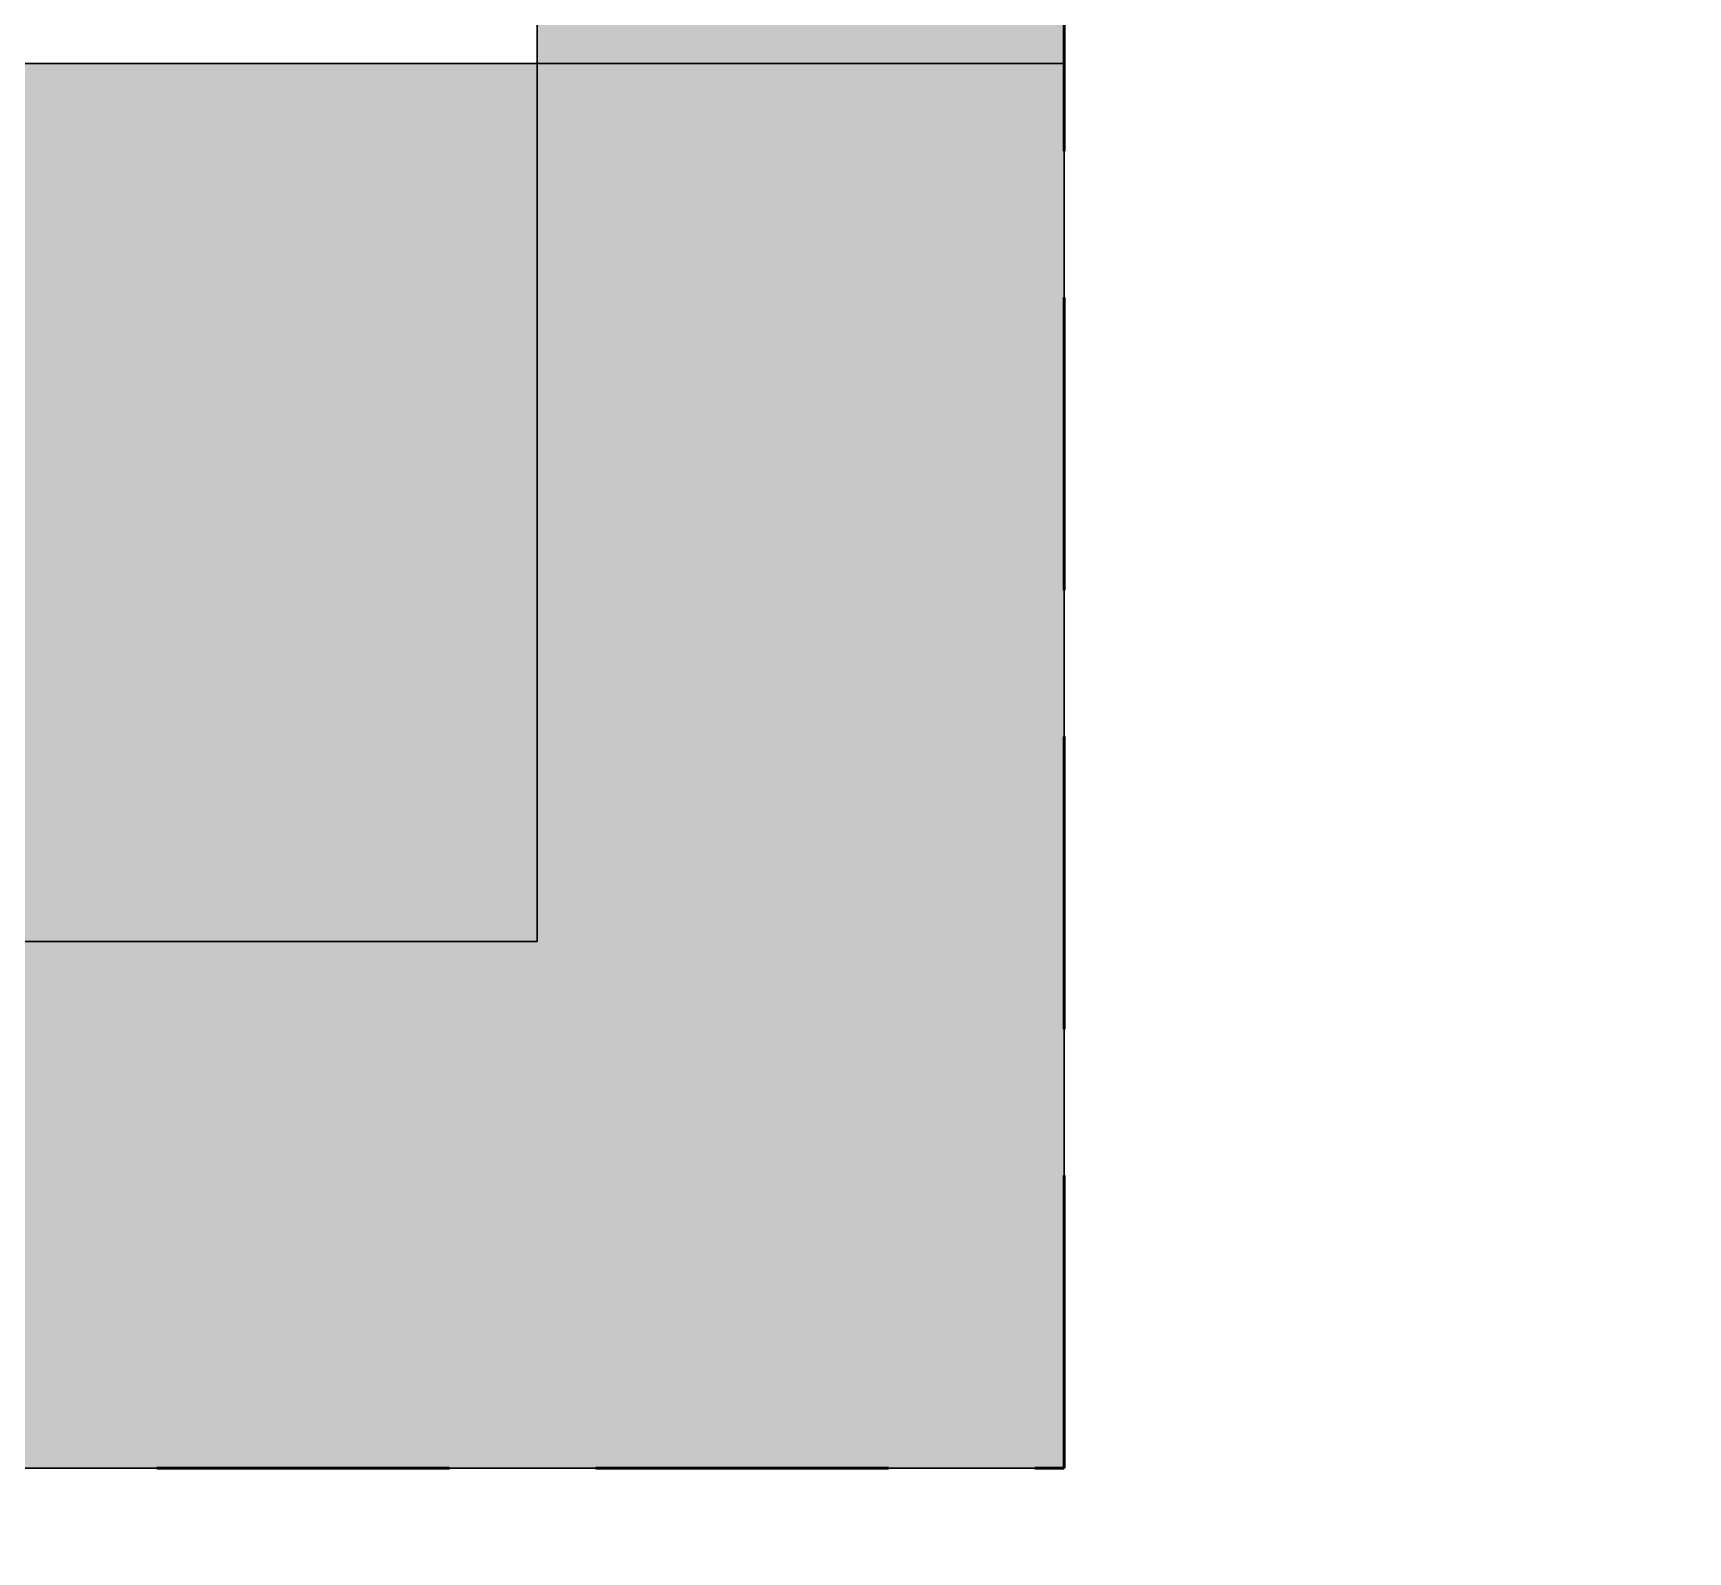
# Model space of a CAD drawing. Header units: inches. Extents: x 50354 to 53215, y -7830 to -6529.
# Drawn here: x 53090.2 to 53104.33, y -6836.27 to -6823.29 of the extents above; entities that cross this region are included whole.
import ezdxf

# ---------------------------------------------------------------- set-up
doc = ezdxf.new("R2010")
doc.units = ezdxf.units.IN
doc.header["$MEASUREMENT"] = 0
doc.linetypes.add('DASHED', pattern=[0.75, 0.5, -0.25])
doc.layers.add('A-ST-02 HATCH', color=7, linetype='Continuous')
doc.layers.add('BEAM', color=6, linetype='DASHED')
doc.layers.add('SK COLUMN', color=7, linetype='Continuous', lineweight=30)
doc.layers.add('wall', color=7, linetype='Continuous', lineweight=30)

msp = doc.modelspace()

# ---------------------------------------------------------------- hatches: boundary and pattern name
at = {"layer": 'A-ST-02 HATCH', "ltscale": 5, "true_color": 0x636466, "transparency": 33554687}
h = msp.add_hatch(color=251, dxfattribs=at)
h.dxf.hatch_style = 1
h.paths.add_polyline_path([(52974.50219, -6622.55013), (53028.50219, -6622.55013), (53028.50219, -6646.55013), (53033.00219, -6646.55013), (53033.00219, -6618.05013), (52911.50219, -6618.05013), (52911.50219, -6646.55013), (52916.00219, -6646.55013), (52916.00219, -6622.55013), (52970.00219, -6622.55013), (52970.00219, -6783.05013), (52974.50219, -6783.05013)])
h.paths.add_polyline_path([(53177.50219, -6939.55013), (53173.00219, -6939.55013), (53173.00219, -7070.05013), (53023.00219, -7070.05013), (53023.00219, -7079.05013), (53177.50219, -7079.05013)])
h.paths.add_polyline_path([(52981.00219, -6939.55013), (52976.50219, -6939.55013), (52976.50219, -7079.05013), (52981.00219, -7079.05013)])
h.paths.add_polyline_path([(52976.50219, -6992.05013), (52952.50219, -6992.05013), (52952.50219, -6996.55013), (52976.50219, -6996.55013)])
h.paths.add_polyline_path([(52976.50219, -7074.55013), (52952.50219, -7074.55013), (52952.50219, -7079.05013), (52976.50219, -7079.05013)])
h.paths.add_polyline_path([(52896.50219, -6917.55013), (52892.00219, -6917.55013), (52892.00219, -6944.05013), (52946.50219, -6944.05013), (52946.50219, -6939.55013), (52896.50219, -6939.55013)])
h.paths.add_polyline_path([(53057.50219, -6835.55013), (53099.00219, -6835.55013), (53099.00219, -6819.05013), (53094.50219, -6819.05013), (53094.50219, -6831.05013), (53015.00219, -6831.05013), (53015.00219, -6813.05013), (53010.50219, -6813.05013), (53010.50219, -6835.55013), (53053.00219, -6835.55013), (53053.00219, -6944.05013), (53069.50219, -6944.05013), (53069.50219, -6939.55013), (53057.50219, -6939.55013)])
h.paths.add_polyline_path([(52934.00219, -6778.55013), (52929.50219, -6778.55013), (52929.50219, -6831.05013), (52883.00219, -6831.05013), (52883.00219, -6835.55013), (52892.00219, -6835.55013), (52892.00219, -6859.95013), (52896.50219, -6859.95013), (52896.50219, -6835.55013), (52934.00219, -6835.55013)])
h.paths.add_polyline_path([(53099.00219, -6642.05013), (53094.50219, -6642.05013), (53094.50219, -6778.55013), (53010.50219, -6778.55013), (53010.50219, -6783.05013), (53094.50219, -6783.05013), (53094.50219, -6795.05013), (53099.00219, -6795.05013), (53099.00219, -6783.05013)])
h.paths.add_polyline_path([(52845.50219, -6642.05013), (52845.50219, -6831.05013), (52836.50219, -6831.05013), (52836.50219, -6835.55013), (52859.00219, -6835.55013), (52859.00219, -6831.05013), (52850.00219, -6831.05013), (52850.00219, -6783.05013), (52899.50219, -6783.05013), (52899.50219, -6778.55013), (52850.00219, -6778.55013), (52850.00219, -6642.05013)])
at = {"layer": 'SK COLUMN', "lineweight": 30}
h = msp.add_hatch(color=1, dxfattribs=at)
h.dxf.hatch_style = 1
h.paths.add_polyline_path([(53066.00219, -6823.55013), (53066.00219, -6835.55013), (53099.00219, -6835.55013), (53099.00219, -6823.55013)])

# ---------------------------------------------------------------- linework, layer by layer
at = {"layer": 'BEAM', "color": 240, "lineweight": 53, "ltscale": 5, "true_color": 0xed1f24}
msp.add_lwpolyline([(52826.75219, -6835.55013), (52892.00219, -6835.55013), (52892.00219, -6944.05013), (52976.50219, -6944.05013), (52976.50219, -7079.05013), (53177.50219, -7079.05013), (53177.50219, -6936.55013), (53057.50219, -6936.55013), (53057.50219, -6835.55013), (53099.00219, -6835.55013), (53099.00219, -6642.05013), (52976.75219, -6642.05013), (52976.75219, -6618.05013), (52967.75219, -6618.05013), (52967.75219, -6642.05013), (52843.25219, -6642.05013), (52843.25219, -6826.55013), (52826.75219, -6826.55013)], dxfattribs=at)
at = {"layer": 'SK COLUMN', "lineweight": 30}
msp.add_lwpolyline([(53099.00219, -6835.55013), (53099.00219, -6823.55013), (53066.00219, -6823.55013), (53066.00219, -6835.55013)], close=True, dxfattribs=at)
at = {"layer": 'wall', "ltscale": 20}
for p, q in [((53094.50219, -6819.05013), (53094.50219, -6831.05013)), ((53099.00219, -6819.05013), (53099.00219, -6835.55013)), ((53094.50219, -6831.05013), (53015.00219, -6831.05013)), ((53099.00219, -6835.55013), (53057.50219, -6835.55013))]:
    msp.add_line(p, q, dxfattribs=at)

doc.saveas('drawing.dxf')
